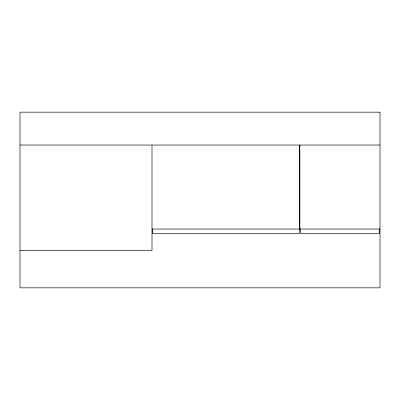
<?xml version="1.0" encoding="UTF-8"?>
<svg xmlns="http://www.w3.org/2000/svg" width="400" height="400" viewBox="0 0 400 400"><rect width="100%" height="100%" fill="white"/><g stroke="black" fill="none" stroke-linecap="round" stroke-linejoin="round"><path stroke-width="0.6" d="M20 145.04L380 145.04M152 229.04L380 229.04M20 250.64L152 250.64L152 145.04M379.52 229.04L379.52 233.36L300.32 233.36L300.32 229.04M299.84 145.04L299.84 229.04M299.6 145.04L299.6 229.04M299.36 229.04L299.36 233.36L152.48 233.36L152.48 229.04M380 112.16L20 112.16L20 287.84L380 287.84L380 112.16"/></g></svg>
